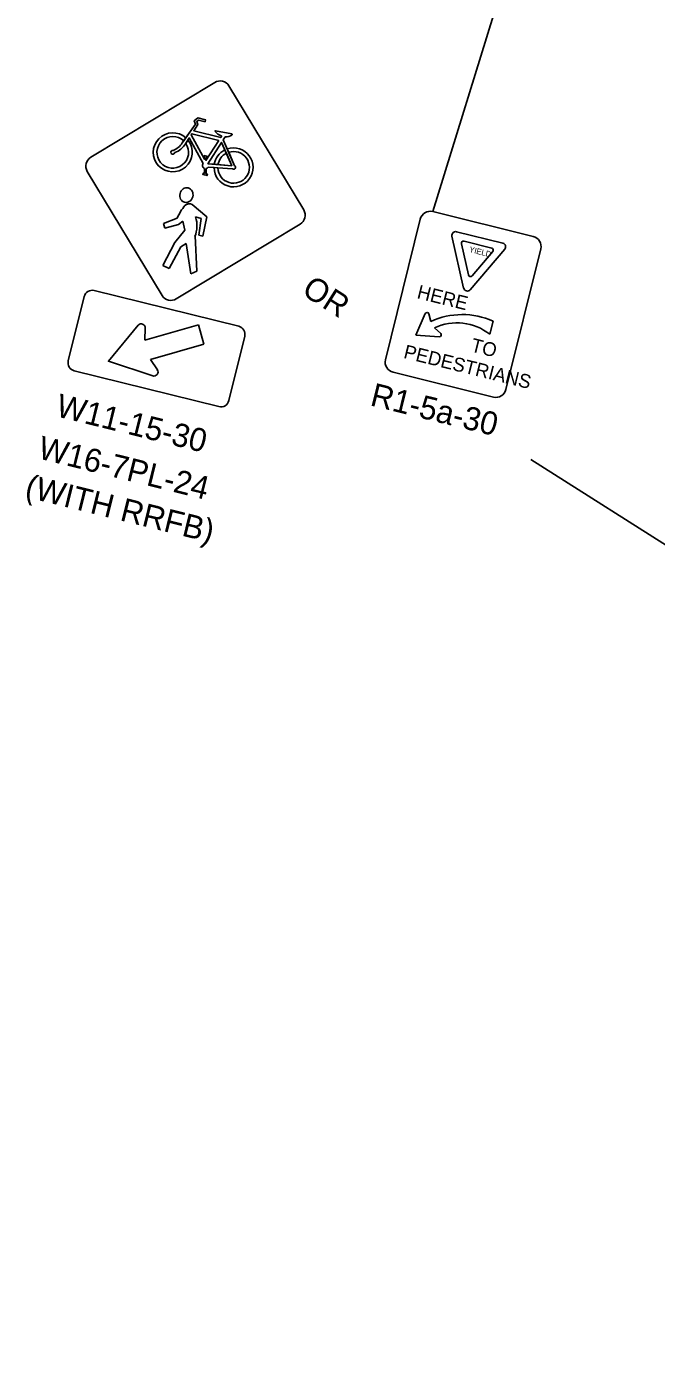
# Model space of a CAD drawing. Extents: x 134192 to 134553, y 339686 to 339887.
# Drawn here: x 134297 to 134335.1, y 339725.5 to 339806.1 of the extents above; entities that cross this region are included whole.
import ezdxf

# ---------------------------------------------------------------- set-up
doc = ezdxf.new("R2010")
doc.units = 0
for name, color, linetype in [('DR_X_Ditch', 7, 'Continuous'), ('RD_X_Gate', 7, 'Continuous'), ('VG_X_Tree_Line_Rt', 7, 'Continuous')]:
    doc.layers.add(name, color=color, linetype=linetype)

msp = doc.modelspace()

# ---------------------------------------------------------------- linework, layer by layer
at = {"layer": 'DR_X_Ditch'}
msp.add_line((134327.51, 339779.921), (134413.097, 339725.477), dxfattribs=at)
at = {"layer": 'VG_X_Tree_Line_Rt'}
for p, q in [((134328.514, 339817.303), (134321.582, 339794.892)), ((134307.241, 339800.178), (134306.442, 339799.044)), ((134307.377, 339800.165), (134307.133, 339799.775)), ((134307.133, 339799.775), (134308.77, 339799.37)), ((134307.382, 339800.555), (134307.168, 339800.381)), ((134307.168, 339800.381), (134307.241, 339800.178)), ((134307.412, 339800.421), (134307.313, 339800.341)), ((134307.313, 339800.341), (134307.377, 339800.165)), ((134307.382, 339800.555), (134307.844, 339800.441)), ((134307.815, 339800.322), (134307.412, 339800.421)), ((134307.412, 339800.421), (134307.412, 339800.421)), ((134307.844, 339800.441), (134307.815, 339800.322)), ((134308.451, 339799.782), (134309.432, 339799.595)), ((134306.865, 339799.347), (134306.644, 339798.994)), ((134306.865, 339799.347), (134307.706, 339797.796)), ((134307.021, 339799.597), (134306.979, 339799.53)), ((134306.979, 339799.53), (134307.776, 339798.061)), ((134307.021, 339799.597), (134308.654, 339799.193)), ((134308.654, 339799.193), (134307.865, 339797.982)), ((134308.816, 339799.074), (134307.994, 339797.784)), ((134308.826, 339799.456), (134308.77, 339799.37)), ((134308.816, 339799.074), (134309.432, 339797.667)), ((134309.033, 339799.414), (134308.919, 339799.236)), ((134308.919, 339799.236), (134309.606, 339797.668)), ((134307.767, 339798.283), (134307.746, 339798.196)), ((134307.746, 339798.196), (134307.79, 339798.185)), ((134307.767, 339798.283), (134307.97, 339798.232)), ((134307.79, 339798.185), (134307.776, 339798.061)), ((134307.885, 339798.162), (134307.865, 339797.982)), ((134307.885, 339798.162), (134307.949, 339798.146)), ((134307.97, 339798.232), (134307.949, 339798.146)), ((134307.775, 339797.202), (134307.78, 339797.506)), ((134307.876, 339797.177), (134307.882, 339797.498)), ((134309.432, 339797.667), (134307.994, 339797.784)), ((134309.481, 339797.475), (134307.997, 339797.575)), ((134307.69, 339797.131), (134307.712, 339797.217)), ((134307.69, 339797.131), (134307.938, 339797.069)), ((134307.712, 339797.217), (134307.775, 339797.202)), ((134307.876, 339797.177), (134307.959, 339797.156)), ((134307.938, 339797.069), (134307.959, 339797.156)), ((134307.037, 339795.321), (134307.924, 339794.575)), ((134305.306, 339794.17), (134306.135, 339794.491)), ((134305.396, 339793.884), (134305.306, 339794.17)), ((134306.468, 339794.321), (134306.205, 339794.123)), ((134306.598, 339793.762), (134306.468, 339794.321)), ((134307.58, 339794.485), (134307.247, 339794.567)), ((134307.436, 339793.467), (134307.58, 339794.485)), ((134307.924, 339794.575), (134307.688, 339793.405)), ((134306.205, 339794.123), (134305.396, 339793.884)), ((134305.989, 339793.034), (134306.598, 339793.762)), ((134307.213, 339793.434), (134307.329, 339791.3)), ((134307.688, 339793.405), (134307.436, 339793.467)), ((134323.449, 339790.266), (134322.742, 339793.41)), ((134323.017, 339793.679), (134325.815, 339792.987)), ((134323.053, 339793.668), (134323.053, 339793.67)), ((134305.268, 339791.634), (134305.989, 339793.034)), ((134306.353, 339792.77), (134305.652, 339791.452)), ((134306.667, 339792.956), (134306.353, 339792.77)), ((134306.964, 339791.127), (134306.667, 339792.956)), ((134323.733, 339791.064), (134323.31, 339792.944)), ((134325.143, 339792.688), (134323.471, 339793.101)), ((134324.698, 339793.263), (134324.694, 339793.263)), ((134305.652, 339791.452), (134305.268, 339791.634)), ((134307.329, 339791.3), (134306.964, 339791.127)), ((134320.549, 339787.421), (134321.125, 339788.727)), ((134321.352, 339788.706), (134321.459, 339788.259)), ((134304.181, 339787.118), (134307.414, 339788.052)), ((134304.203, 339787.86), (134304.181, 339787.118)), ((134307.414, 339788.052), (134307.752, 339786.886)), ((134321.677, 339787.869), (134322.06, 339787.533)), ((134325.225, 339788.279), (134325.028, 339787.483)), ((134307.752, 339786.886), (134304.519, 339785.95)), ((134321.972, 339787.323), (134320.549, 339787.421)), ((134304.519, 339785.95), (134304.934, 339785.335)), ((134304.656, 339784.969), (134304.656, 339784.968))]:
    msp.add_line(p, q, dxfattribs=at)
for points in [[(134308.404, 339802.697), (134300.912, 339798.176)], [(134313.783, 339794.994), (134309.262, 339802.485)], [(134308.826, 339799.456), (134308.77, 339799.37), (134307.133, 339799.775), (134307.377, 339800.165), (134307.313, 339800.341), (134307.412, 339800.421), (134307.815, 339800.322), (134307.844, 339800.441), (134307.382, 339800.555), (134307.168, 339800.381), (134307.241, 339800.178), (134306.657, 339799.348), (134306.527, 339799.165), (134306.442, 339799.044)], [(134309.432, 339799.595), (134308.451, 339799.782)], [(134306.527, 339799.165), (134306.657, 339799.348)], [(134306.644, 339798.994), (134306.656, 339799.013)], [(134306.656, 339799.013), (134306.782, 339799.215), (134306.865, 339799.347), (134307.706, 339797.796)], [(134306.782, 339799.215), (134306.656, 339799.013)], [(134308.654, 339799.193), (134307.865, 339797.982), (134307.885, 339798.162), (134307.949, 339798.146), (134307.97, 339798.232), (134307.767, 339798.283), (134307.746, 339798.196), (134307.79, 339798.185), (134307.776, 339798.061), (134306.979, 339799.53), (134307.021, 339799.597), (134308.654, 339799.193)], [(134309.104, 339798.417), (134309.432, 339797.667), (134308.598, 339797.735), (134308.376, 339797.753), (134307.994, 339797.784), (134308.816, 339799.074), (134309.014, 339798.621), (134309.104, 339798.417)], [(134309.606, 339797.668), (134309.251, 339798.478), (134309.162, 339798.683), (134308.919, 339799.236), (134309.033, 339799.414)], [(134309.104, 339798.417), (134309.014, 339798.621)], [(134309.162, 339798.683), (134309.251, 339798.478)], [(134307.78, 339797.506), (134307.775, 339797.202), (134307.712, 339797.217), (134307.69, 339797.131), (134307.938, 339797.069), (134307.959, 339797.156), (134307.876, 339797.177), (134307.882, 339797.498)], [(134307.997, 339797.575), (134308.361, 339797.551), (134308.584, 339797.535), (134309.481, 339797.475)], [(134308.584, 339797.535), (134308.361, 339797.551)], [(134308.376, 339797.753), (134308.598, 339797.735)], [(134300.7, 339797.318), (134305.221, 339789.826)], [(134306.079, 339789.614), (134313.571, 339794.136)], [(134320.825, 339794.435), (134318.725, 339785.941)], [(134327.649, 339793.392), (134321.582, 339794.892)], [(134325.932, 339792.621), (134323.842, 339790.169)], [(134326.006, 339784.141), (134328.106, 339792.635)], [(134325.212, 339792.473), (134323.963, 339791.008)], [(134309.851, 339787.962), (134301.114, 339790.122)], [(134300.509, 339789.757), (134299.549, 339785.874)], [(134304.656, 339784.968), (134301.978, 339785.849), (134303.773, 339788.023)], [(134309.256, 339783.474), (134310.217, 339787.357)], [(134299.914, 339785.268), (134308.651, 339783.108)], [(134319.182, 339785.184), (134325.249, 339783.684)]]:
    msp.add_lwpolyline(points, dxfattribs=at)
for centre, radius, start, end in [((134308.726, 339802.162), 0.625, 31.11263, 121.11263), ((134301.235, 339797.641), 0.625, 121.11263, 211.11263), ((134313.248, 339794.671), 0.625, 301.11263, 31.11263), ((134321.432, 339794.285), 0.625, 76.11263, 166.11263), ((134322.963, 339793.46), 0.226, 76.11263, 192.67768), ((134327.499, 339792.785), 0.625, 346.11263, 76.11263), ((134323.439, 339792.973), 0.132, 76.11263, 192.67768), ((134325.112, 339792.559), 0.132, 319.54758, 76.11263), ((134325.76, 339792.768), 0.226, 319.54758, 76.11263), ((134323.862, 339791.094), 0.132, 192.67768, 319.54758), ((134300.995, 339789.637), 0.5, 76.11263, 166.11263), ((134323.67, 339790.316), 0.226, 192.67768, 319.54758), ((134305.756, 339790.149), 0.625, 211.11263, 301.11263), ((134321.235, 339788.678), 0.12, 13.47483, 156.19187), ((134323.364, 339784.075), 4.597, 66.12758, 114.478), ((134303.96, 339787.868), 0.243, 358.29981, 140.43633), ((134309.732, 339787.477), 0.5, 346.11263, 76.11263), ((134323.038, 339784.949), 3.222, 51.85486, 114.98985), ((134321.981, 339787.443), 0.12, 266.03338, 48.75043), ((134300.035, 339785.754), 0.5, 166.11263, 256.11263), ((134304.731, 339785.2), 0.243, 251.78893, 33.92545), ((134319.332, 339785.791), 0.625, 166.11263, 256.11263), ((134325.399, 339784.291), 0.625, 256.11263, 346.11263), ((134308.772, 339783.593), 0.5, 256.11263, 346.11263)]:
    msp.add_arc(centre, radius, start, end, dxfattribs=at)
for centre, major_axis, ratio, start_param, end_param in [((134305.865, 339798.475), (1.145, -0.283), 0.999018, 1.076976, 7.204563), ((134305.865, 339798.475), (1.145, -0.283), 0.999018, 1.076976, 7.204563), ((134308.443, 339799.757), (-0.026, 0.0064), 0.999018, 4.638592, 6.875307), ((134308.443, 339799.757), (-0.026, 0.0064), 0.999018, 4.638592, 6.875307), ((134305.865, 339798.475), (0.929, -0.23), 0.999018, 1.048306, 7.122994), ((134305.865, 339798.475), (0.929, -0.23), 0.999018, 1.048306, 7.122994), ((134305.44, 339799.701), (1.164, -0.288), 0.999018, 5.341101, 5.944471), ((134305.44, 339799.701), (1.164, -0.288), 0.999018, 5.341101, 5.944471), ((134305.612, 339799.6), (1.162, -0.287), 0.999018, 5.2704, 5.993881), ((134305.612, 339799.6), (1.162, -0.287), 0.999018, 5.2704, 5.993881), ((134309.072, 339800.232), (0.79, -0.195), 0.999018, 4.021161, 4.647453), ((134309.072, 339800.232), (0.79, -0.195), 0.999018, 4.021161, 4.647453), ((134309.115, 339799.915), (0.494, -0.122), 0.999018, 4.792509, 5.670671), ((134309.115, 339799.915), (0.494, -0.122), 0.999018, 4.792509, 5.670671), ((134309.413, 339799.556), (-0.0416, 0.0103), 0.999018, 2.773971, 4.511296), ((134309.413, 339799.556), (-0.0416, 0.0103), 0.999018, 2.773971, 4.511296), ((134305.87, 339798.479), (0.112, -0.028), 0.999018, 1.620706, 6.390526), ((134305.87, 339798.479), (0.112, -0.028), 0.999018, 1.620706, 6.390526), ((134309.541, 339797.566), (1.145, -0.283), 0.999018, 3.397571, 8.423389), ((134309.541, 339797.566), (1.145, -0.283), 0.999018, 3.397571, 8.423389), ((134309.541, 339797.566), (1.145, -0.283), 0.999018, 2.275408, 3.225335), ((134309.541, 339797.566), (1.145, -0.283), 0.999018, 2.275408, 3.225335), ((134309.541, 339797.566), (0.929, -0.23), 0.999018, 3.41651, 8.40353), ((134309.541, 339797.566), (0.929, -0.23), 0.999018, 3.41651, 8.40353), ((134309.541, 339797.566), (0.929, -0.23), 0.999018, 2.287038, 3.207235), ((134309.541, 339797.566), (0.929, -0.23), 0.999018, 2.287038, 3.207235), ((134307.845, 339797.677), (0.178, -0.044), 0.999018, 2.676233, 4.593866), ((134307.845, 339797.677), (0.178, -0.044), 0.999018, 2.676233, 4.593866), ((134307.845, 339797.677), (0.178, -0.044), 0.999018, 5.15565, 5.934845), ((134307.845, 339797.677), (0.178, -0.044), 0.999018, 5.15565, 5.934845), ((134309.546, 339797.57), (0.112, -0.028), 0.999018, 4.360591, 7.547737), ((134309.546, 339797.57), (0.112, -0.028), 0.999018, 4.360591, 7.547737), ((134308.451, 339793.411), (-0.682, -2.76), 0.8954, 4.215688, 4.538409), ((134306.843, 339794.928), (0.106, 0.428), 0.8954, 6.0431, 7.199396), ((134305.832, 339793.961), (0.397, 1.608), 0.8954, 4.570148, 5.306864)]:
    msp.add_ellipse(centre, major_axis=major_axis, ratio=ratio, start_param=start_param, end_param=end_param, dxfattribs=at)
msp.add_ellipse((134306.69, 339795.888), major_axis=(0.107, 0.432), ratio=0.8954, dxfattribs=at)

# ---------------------------------------------------------------- texts
at = {"layer": 'RD_X_Gate'}
for s, p in [('W16-7PL-24', (134297.646, 339779.994)), ('(WITH RRFB)', (134296.865, 339777.668))]:
    msp.add_text(s, height=1.4, rotation=346.11263, dxfattribs=at).set_placement(p)
at = {"layer": 'VG_X_Tree_Line_Rt'}
for s, height, rotation, p in [('YIELD', 0.3477, 346.11263, (134323.761, 339792.455)), ('OR', 1.4, 327.46014, (134313.592, 339789.932)), ('HERE', 0.8333, 346.11263, (134320.58, 339789.667)), ('TO', 0.8333, 346.11263, (134323.833, 339786.449)), ('PEDESTRIANS', 0.83333, 346.11263, (134319.77, 339786.058)), ('R1-5a-30', 1.4, 346.13045, (134317.738, 339783.193)), ('W11-15-30', 1.4, 346.11263, (134298.732, 339782.541))]:
    msp.add_text(s, height=height, rotation=rotation, dxfattribs=at).set_placement(p)

doc.saveas('drawing.dxf')
